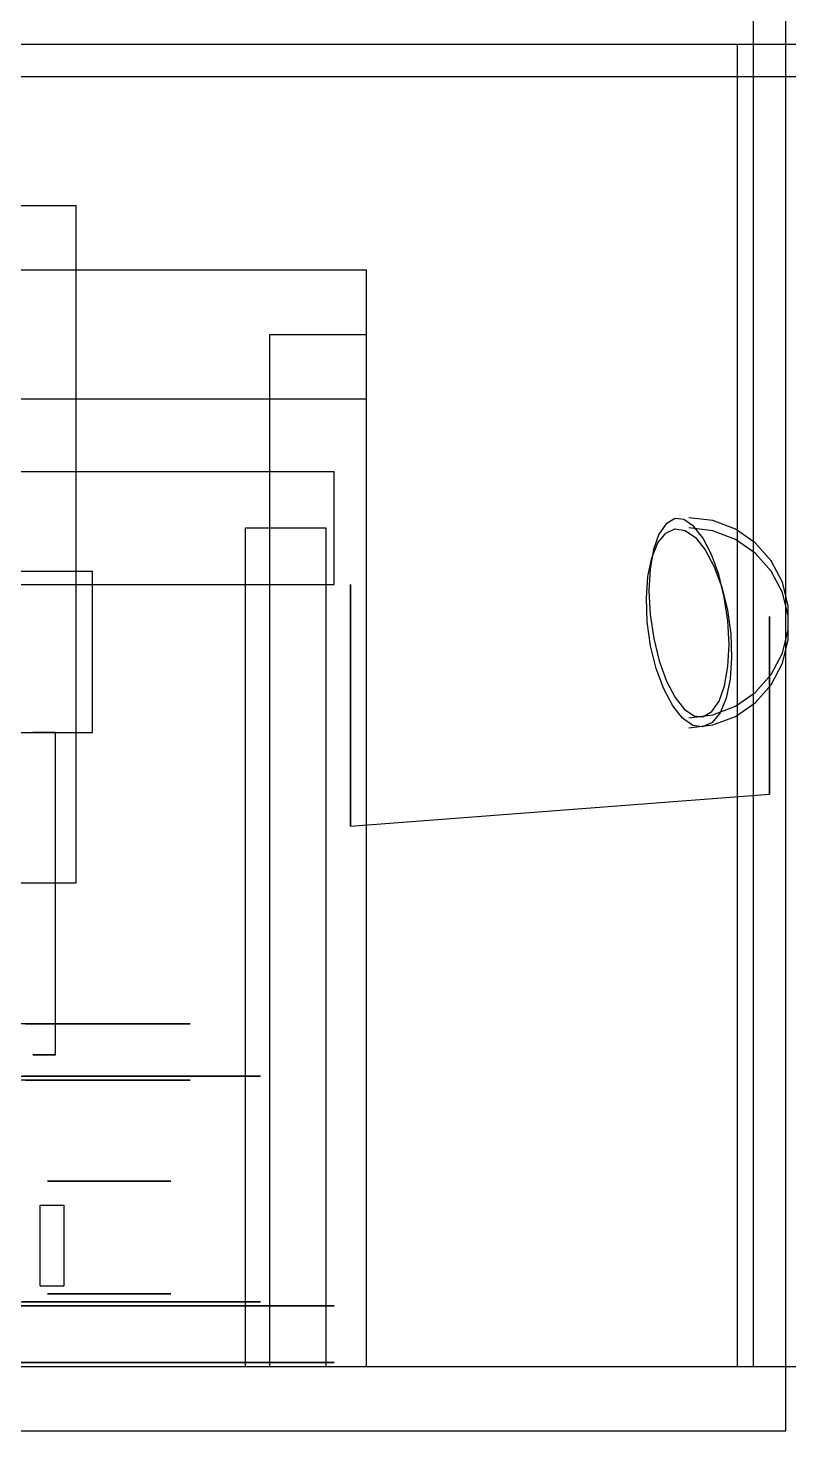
# Model space of a CAD drawing. Header units: millimetres. Extents: x -1355 to 669, y -1138 to 733.
# Drawn here: x 313 to 360.2, y 105 to 192 of the extents above; entities that cross this region are included whole.
import ezdxf

# ---------------------------------------------------------------- set-up
doc = ezdxf.new("R2010")
doc.units = ezdxf.units.MM
doc.layers.add('HIDDEN', color=8, linetype='Continuous')

msp = doc.modelspace()

# ---------------------------------------------------------------- linework, layer by layer
at = {"layer": 'HIDDEN'}
for points in [[(358, 189), (358, 193)], [(358, 189), (358, 193)], [(360, 189), (360, 193)], [(360, 189), (360, 193)], [(360, 189), (360, 193)], [(360, 189), (360, 193)], [(253, 191), (357, 191)], [(253, 191), (357, 191)], [(253, 191), (357, 191)], [(253, 191), (357, 191)], [(357, 109), (357, 191)], [(357, 191), (360, 191)], [(357, 109), (357, 191)], [(357, 191), (360, 191)], [(357, 109), (357, 191)], [(357, 109), (357, 191)], [(357, 109), (357, 191)], [(357, 109), (357, 191)], [(358, 109), (358, 191)], [(358, 191), (362, 191)], [(358, 109), (358, 191)], [(358, 191), (362, 191)], [(358, 109), (358, 191)], [(358, 191), (362, 191)], [(358, 109), (358, 191)], [(358, 191), (362, 191)], [(360, 109), (360, 191)], [(360, 109), (360, 191)], [(250, 189), (360, 189)], [(250, 189), (360, 189)], [(250, 189), (360, 189)], [(250, 189), (360, 189)], [(358, 189), (362, 189)], [(358, 189), (362, 189)], [(284, 181), (316, 181)], [(284, 181), (316, 181)], [(316, 139), (316, 181)], [(316, 139), (316, 181)], [(276, 177), (334, 177)], [(276, 177), (334, 177)], [(334, 169), (334, 177)], [(334, 169), (334, 177)], [(328, 109), (328, 173)], [(328, 173), (334, 173)], [(328, 109), (328, 173)], [(328, 173), (334, 173)], [(334, 109), (334, 173)], [(334, 109), (334, 173)], [(276, 169), (334, 169)], [(276, 169), (334, 169)], [(278, 164.5), (332, 164.5)], [(278, 164.5), (332, 164.5)], [(332, 157.5), (332, 164.5)], [(332, 157.5), (332, 164.5)], [(326.5, 109), (326.5, 161)], [(326.5, 161), (331.5, 161)], [(326.5, 109), (326.5, 161)], [(326.5, 161), (331.5, 161)], [(331.5, 109), (331.5, 161)], [(331.5, 109), (331.5, 161)], [(352.577, 161.254), (352.131, 160.608)], [(353.105, 161.563), (352.577, 161.254)], [(353.17, 161.576), (353.105, 161.563)], [(353.685, 161.515), (353.17, 161.576)], [(354.283, 161.113), (353.685, 161.515)], [(355.484, 161.452), (354, 161.632)], [(355.484, 160.822), (354, 161.002)], [(354.865, 160.382), (354.283, 161.113)], [(356.881, 160.922), (355.484, 161.452)], [(352.131, 160.608), (351.795, 159.66)], [(352.072, 160.067), (352.561, 160.675)], [(352.561, 160.675), (353.114, 160.938)], [(353.114, 160.938), (353.758, 160.851)], [(353.758, 160.851), (354.396, 160.409)], [(354.396, 160.409), (355.01, 159.641)], [(355.396, 159.362), (354.865, 160.382)], [(356.881, 160.292), (355.484, 160.822)], [(358.111, 160.073), (356.881, 160.922)], [(358.111, 159.443), (356.881, 160.292)], [(351.795, 159.66), (351.586, 158.467)], [(351.694, 159.153), (352.072, 160.067)], [(355.01, 159.641), (355.566, 158.593)], [(355.847, 158.114), (355.396, 159.362)], [(359.102, 158.954), (358.111, 160.073)], [(359.102, 158.324), (358.111, 159.443)], [(351.451, 157.987), (351.694, 159.153)], [(351.586, 158.467), (351.518, 157.097)], [(355.566, 158.593), (356.031, 157.323)], [(359.797, 157.63), (359.102, 158.954)], [(278, 157.5), (332, 157.5)], [(278, 157.5), (332, 157.5)], [(293, 158.316), (317, 158.316)], [(293, 158.316), (317, 158.316)], [(317, 148.316), (317, 158.316)], [(317, 148.316), (317, 158.316)], [(333, 157.5), (333, 157.282)], [(333, 157.282), (333, 157.5)], [(333, 157.5), (333, 157.282)], [(333, 157.282), (333, 157.5)], [(333, 157.5), (333, 157.282)], [(333, 157.282), (333, 157.5)], [(333, 157.5), (333, 157.282)], [(333, 157.282), (333, 157.5)], [(351.355, 156.635), (351.451, 157.987)], [(356.19, 156.711), (355.847, 158.114)], [(359.797, 157.001), (359.102, 158.324)], [(360.155, 156.179), (359.797, 157.63)], [(333, 157.282), (333, 156.641)], [(333, 156.641), (333, 157.282)], [(333, 157.282), (333, 156.641)], [(333, 156.641), (333, 157.282)], [(333, 157.282), (333, 156.641)], [(333, 156.641), (333, 157.282)], [(333, 157.282), (333, 156.641)], [(333, 156.641), (333, 157.282)], [(333, 156.641), (333, 155.614)], [(333, 155.614), (333, 156.641)], [(333, 156.641), (333, 155.614)], [(333, 155.614), (333, 156.641)], [(333, 156.641), (333, 155.614)], [(333, 155.614), (333, 156.641)], [(333, 156.641), (333, 155.614)], [(333, 155.614), (333, 156.641)], [(351.414, 155.177), (351.355, 156.635)], [(351.518, 157.097), (351.594, 155.631)], [(356.031, 157.323), (356.378, 155.907)], [(356.406, 155.233), (356.19, 156.711)], [(360.155, 155.549), (359.797, 157.001)], [(356.378, 155.907), (356.586, 154.427)], [(360.155, 154.684), (360.155, 156.179)], [(333, 155.614), (333, 154.26)], [(333, 154.26), (333, 155.614)], [(333, 155.614), (333, 154.26)], [(333, 154.26), (333, 155.614)], [(333, 155.614), (333, 154.26)], [(333, 154.26), (333, 155.614)], [(333, 155.614), (333, 154.26)], [(333, 154.26), (333, 155.614)], [(351.622, 153.697), (351.414, 155.177)], [(351.594, 155.631), (351.81, 154.153)], [(356.482, 153.766), (356.406, 155.233)], [(359, 155.5), (359, 155.34)], [(359, 155.34), (359, 155.5)], [(359, 155.5), (359, 155.34)], [(359, 155.34), (359, 155.5)], [(359, 155.5), (359, 155.34)], [(359, 155.34), (359, 155.5)], [(359, 155.5), (359, 155.34)], [(359, 155.34), (359, 155.5)], [(359, 155.34), (359, 154.87)], [(359, 154.87), (359, 155.34)], [(359, 155.34), (359, 154.87)], [(359, 154.87), (359, 155.34)], [(359, 155.34), (359, 154.87)], [(359, 154.87), (359, 155.34)], [(359, 155.34), (359, 154.87)], [(359, 154.87), (359, 155.34)], [(359, 154.87), (359, 154.117)], [(359, 154.117), (359, 154.87)], [(359, 154.87), (359, 154.117)], [(359, 154.117), (359, 154.87)], [(359, 154.87), (359, 154.117)], [(359, 154.117), (359, 154.87)], [(359, 154.87), (359, 154.117)], [(359, 154.117), (359, 154.87)], [(360.155, 154.055), (360.155, 155.549)], [(333, 154.26), (333, 152.66)], [(333, 152.66), (333, 154.26)], [(333, 154.26), (333, 152.66)], [(333, 152.66), (333, 154.26)], [(333, 154.26), (333, 152.66)], [(333, 152.66), (333, 154.26)], [(333, 154.26), (333, 152.66)], [(333, 152.66), (333, 154.26)], [(351.81, 154.153), (352.153, 152.749)], [(356.586, 154.427), (356.645, 152.969)], [(359, 154.117), (359, 153.124)], [(359, 153.124), (359, 154.117)], [(359, 154.117), (359, 153.124)], [(359, 153.124), (359, 154.117)], [(359, 154.117), (359, 153.124)], [(359, 153.124), (359, 154.117)], [(359, 154.117), (359, 153.124)], [(359, 153.124), (359, 154.117)], [(359.797, 153.233), (360.155, 154.684)], [(359.797, 152.604), (360.155, 154.055)], [(351.969, 152.281), (351.622, 153.697)], [(356.414, 152.397), (356.482, 153.766)], [(359, 153.124), (359, 151.95)], [(359, 151.95), (359, 153.124)], [(359, 153.124), (359, 151.95)], [(359, 151.95), (359, 153.124)], [(359, 153.124), (359, 151.95)], [(359, 151.95), (359, 153.124)], [(359, 153.124), (359, 151.95)], [(359, 151.95), (359, 153.124)], [(359.102, 151.91), (359.797, 153.233)], [(333, 152.66), (333, 150.904)], [(333, 150.904), (333, 152.66)], [(333, 152.66), (333, 150.904)], [(333, 150.904), (333, 152.66)], [(333, 152.66), (333, 150.904)], [(333, 150.904), (333, 152.66)], [(333, 152.66), (333, 150.904)], [(333, 150.904), (333, 152.66)], [(352.434, 151.012), (351.969, 152.281)], [(352.153, 152.749), (352.604, 151.501)], [(356.205, 151.203), (356.414, 152.397)], [(356.645, 152.969), (356.549, 151.617)], [(359.102, 151.28), (359.797, 152.604)], [(352.604, 151.501), (353.135, 150.482)], [(356.549, 151.617), (356.306, 150.451)], [(358.111, 150.791), (359.102, 151.91)], [(359, 151.95), (359, 150.663)], [(359, 150.663), (359, 151.95)], [(359, 151.95), (359, 150.663)], [(359, 150.663), (359, 151.95)], [(359, 151.95), (359, 150.663)], [(359, 150.663), (359, 151.95)], [(359, 151.95), (359, 150.663)], [(359, 150.663), (359, 151.95)], [(333, 150.904), (333, 149.096)], [(333, 149.096), (333, 150.904)], [(333, 150.904), (333, 149.096)], [(333, 149.096), (333, 150.904)], [(333, 150.904), (333, 149.096)], [(333, 149.096), (333, 150.904)], [(333, 150.904), (333, 149.096)], [(333, 149.096), (333, 150.904)], [(352.99, 149.963), (352.434, 151.012)], [(355.869, 150.256), (356.205, 151.203)], [(356.881, 149.942), (358.111, 150.791)], [(358.111, 150.161), (359.102, 151.28)], [(359, 150.663), (359, 149.337)], [(359, 149.337), (359, 150.663)], [(359, 150.663), (359, 149.337)], [(359, 149.337), (359, 150.663)], [(359, 150.663), (359, 149.337)], [(359, 149.337), (359, 150.663)], [(359, 150.663), (359, 149.337)], [(359, 149.337), (359, 150.663)], [(353.604, 149.195), (352.99, 149.963)], [(353.135, 150.482), (353.717, 149.75)], [(353.717, 149.75), (354.315, 149.349)], [(355.423, 149.609), (355.869, 150.256)], [(355.484, 149.412), (356.881, 149.942)], [(356.306, 150.451), (355.928, 149.537)], [(356.881, 149.312), (358.111, 150.161)], [(333, 149.096), (333, 147.34)], [(333, 147.34), (333, 149.096)], [(333, 149.096), (333, 147.34)], [(333, 147.34), (333, 149.096)], [(333, 149.096), (333, 147.34)], [(333, 147.34), (333, 149.096)], [(333, 149.096), (333, 147.34)], [(333, 147.34), (333, 149.096)], [(354.242, 148.753), (353.604, 149.195)], [(354, 149.232), (355.484, 149.412)], [(354, 148.602), (355.484, 148.782)], [(354.315, 149.349), (354.781, 149.281)], [(354.781, 149.281), (354.895, 149.301)], [(355.439, 148.929), (354.83, 148.658)], [(354.895, 149.301), (355.423, 149.609)], [(355.928, 149.537), (355.439, 148.929)], [(355.484, 148.782), (356.881, 149.312)], [(359, 149.337), (359, 148.05)], [(359, 148.05), (359, 149.337)], [(359, 149.337), (359, 148.05)], [(359, 148.05), (359, 149.337)], [(359, 149.337), (359, 148.05)], [(359, 148.05), (359, 149.337)], [(359, 149.337), (359, 148.05)], [(359, 148.05), (359, 149.337)], [(293, 148.316), (317, 148.316)], [(293, 148.316), (317, 148.316)], [(313.3, 148.316), (313.32, 148.316)], [(313.32, 148.316), (313.3, 148.316)], [(313.32, 148.316), (313.38, 148.316)], [(313.38, 148.316), (313.32, 148.316)], [(313.38, 148.316), (313.476, 148.316)], [(313.476, 148.316), (313.38, 148.316)], [(313.476, 148.316), (313.602, 148.316)], [(313.602, 148.316), (313.476, 148.316)], [(313.602, 148.316), (313.752, 148.316)], [(313.752, 148.316), (313.602, 148.316)], [(313.752, 148.316), (313.916, 148.316)], [(313.916, 148.316), (313.752, 148.316)], [(313.916, 148.316), (314.084, 148.316)], [(314.084, 148.316), (313.916, 148.316)], [(314.084, 148.316), (314.248, 148.316)], [(314.248, 148.316), (314.084, 148.316)], [(314.248, 148.316), (314.398, 148.316)], [(314.398, 148.316), (314.248, 148.316)], [(314.398, 148.316), (314.524, 148.316)], [(314.524, 148.316), (314.398, 148.316)], [(314.524, 148.316), (314.62, 148.316)], [(314.62, 148.316), (314.524, 148.316)], [(314.62, 148.316), (314.68, 148.316)], [(314.68, 148.316), (314.62, 148.316)], [(314.68, 148.316), (314.7, 148.316)], [(314.7, 148.316), (314.68, 148.316)], [(314.7, 128.316), (314.7, 148.316)], [(354.83, 148.658), (354.242, 148.753)], [(359, 148.05), (359, 146.876)], [(359, 146.876), (359, 148.05)], [(359, 148.05), (359, 146.876)], [(359, 146.876), (359, 148.05)], [(359, 148.05), (359, 146.876)], [(359, 146.876), (359, 148.05)], [(359, 148.05), (359, 146.876)], [(359, 146.876), (359, 148.05)], [(333, 147.34), (333, 145.74)], [(333, 145.74), (333, 147.34)], [(333, 147.34), (333, 145.74)], [(333, 145.74), (333, 147.34)], [(333, 147.34), (333, 145.74)], [(333, 145.74), (333, 147.34)], [(333, 147.34), (333, 145.74)], [(333, 145.74), (333, 147.34)], [(359, 146.876), (359, 145.883)], [(359, 145.883), (359, 146.876)], [(359, 146.876), (359, 145.883)], [(359, 145.883), (359, 146.876)], [(359, 146.876), (359, 145.883)], [(359, 145.883), (359, 146.876)], [(359, 146.876), (359, 145.883)], [(359, 145.883), (359, 146.876)], [(333, 145.74), (333, 144.386)], [(333, 144.386), (333, 145.74)], [(333, 145.74), (333, 144.386)], [(333, 144.386), (333, 145.74)], [(333, 145.74), (333, 144.386)], [(333, 144.386), (333, 145.74)], [(333, 145.74), (333, 144.386)], [(333, 144.386), (333, 145.74)], [(359, 145.883), (359, 145.13)], [(359, 145.13), (359, 145.883)], [(359, 145.883), (359, 145.13)], [(359, 145.13), (359, 145.883)], [(359, 145.883), (359, 145.13)], [(359, 145.13), (359, 145.883)], [(359, 145.883), (359, 145.13)], [(359, 145.13), (359, 145.883)], [(352.5, 144), (359, 144.5)], [(352.5, 144), (359, 144.5)], [(352.5, 144), (359, 144.5)], [(352.5, 144), (359, 144.5)], [(359, 145.13), (359, 144.66)], [(359, 144.66), (359, 145.13)], [(359, 145.13), (359, 144.66)], [(359, 144.66), (359, 145.13)], [(359, 145.13), (359, 144.66)], [(359, 144.66), (359, 145.13)], [(359, 145.13), (359, 144.66)], [(359, 144.66), (359, 145.13)], [(359, 144.66), (359, 144.5)], [(359, 144.5), (359, 144.66)], [(359, 144.66), (359, 144.5)], [(359, 144.5), (359, 144.66)], [(359, 144.66), (359, 144.5)], [(359, 144.5), (359, 144.66)], [(359, 144.66), (359, 144.5)], [(359, 144.5), (359, 144.66)], [(333, 144.386), (333, 143.359)], [(333, 143.359), (333, 144.386)], [(333, 144.386), (333, 143.359)], [(333, 143.359), (333, 144.386)], [(333, 144.386), (333, 143.359)], [(333, 143.359), (333, 144.386)], [(333, 144.386), (333, 143.359)], [(333, 143.359), (333, 144.386)], [(346, 143.5), (352.5, 144)], [(346, 143.5), (352.5, 144)], [(346, 143.5), (352.5, 144)], [(346, 143.5), (352.5, 144)], [(333, 143.359), (333, 142.718)], [(333, 142.718), (333, 143.359)], [(333, 143.359), (333, 142.718)], [(333, 142.718), (333, 143.359)], [(333, 143.359), (333, 142.718)], [(333, 142.718), (333, 143.359)], [(333, 143.359), (333, 142.718)], [(333, 142.718), (333, 143.359)], [(333, 142.5), (339.5, 143)], [(333, 142.5), (339.5, 143)], [(333, 142.5), (339.5, 143)], [(333, 142.5), (339.5, 143)], [(333, 142.718), (333, 142.5)], [(333, 142.5), (333, 142.718)], [(333, 142.718), (333, 142.5)], [(333, 142.5), (333, 142.718)], [(333, 142.718), (333, 142.5)], [(333, 142.5), (333, 142.718)], [(333, 142.718), (333, 142.5)], [(333, 142.5), (333, 142.718)], [(339.5, 143), (346, 143.5)], [(339.5, 143), (346, 143.5)], [(339.5, 143), (346, 143.5)], [(339.5, 143), (346, 143.5)], [(284, 139), (316, 139)], [(284, 139), (316, 139)], [(313.043, 130.25), (312.339, 130.25)], [(312.852, 130.25), (313.403, 130.25)], [(313.014, 130.25), (313.031, 130.25)], [(313.071, 130.25), (313.014, 130.25)], [(313.031, 130.25), (313.256, 130.25)], [(313.522, 130.25), (313.043, 130.25)], [(313.376, 130.25), (313.071, 130.25)], [(313.256, 130.25), (313.735, 130.25)], [(313.927, 130.25), (313.376, 130.25)], [(313.403, 130.25), (313.707, 130.25)], [(313.748, 130.25), (313.522, 130.25)], [(313.707, 130.25), (313.764, 130.25)], [(313.735, 130.25), (314.44, 130.25)], [(313.764, 130.25), (313.748, 130.25)], [(313.855, 130.25), (313.872, 130.25)], [(313.912, 130.25), (313.855, 130.25)], [(313.872, 130.25), (314.097, 130.25)], [(314.217, 130.25), (313.912, 130.25)], [(314.692, 130.25), (313.927, 130.25)], [(314.097, 130.25), (314.576, 130.25)], [(314.768, 130.25), (314.217, 130.25)], [(314.44, 130.25), (315.329, 130.25)], [(314.576, 130.25), (315.281, 130.25)], [(315.627, 130.25), (314.692, 130.25)], [(315.533, 130.25), (314.768, 130.25)], [(315.281, 130.25), (316.17, 130.25)], [(315.329, 130.25), (316.35, 130.25)], [(316.468, 130.25), (315.533, 130.25)], [(316.678, 130.25), (315.627, 130.25)], [(316.17, 130.25), (317.192, 130.25)], [(316.35, 130.25), (317.446, 130.25)], [(317.519, 130.25), (316.468, 130.25)], [(317.783, 130.25), (316.678, 130.25)], [(317.192, 130.25), (318.287, 130.25)], [(317.446, 130.25), (318.551, 130.25)], [(318.624, 130.25), (317.519, 130.25)], [(318.878, 130.25), (317.783, 130.25)], [(318.287, 130.25), (319.392, 130.25)], [(318.551, 130.25), (319.601, 130.25)], [(319.719, 130.25), (318.624, 130.25)], [(319.9, 130.25), (318.878, 130.25)], [(319.392, 130.25), (320.442, 130.25)], [(319.601, 130.25), (320.536, 130.25)], [(320.741, 130.25), (319.719, 130.25)], [(320.789, 130.25), (319.9, 130.25)], [(320.442, 130.25), (321.377, 130.25)], [(320.536, 130.25), (321.302, 130.25)], [(321.63, 130.25), (320.741, 130.25)], [(321.493, 130.25), (320.789, 130.25)], [(321.302, 130.25), (321.853, 130.25)], [(321.377, 130.25), (322.143, 130.25)], [(321.972, 130.25), (321.493, 130.25)], [(322.334, 130.25), (321.63, 130.25)], [(321.853, 130.25), (322.157, 130.25)], [(322.198, 130.25), (321.972, 130.25)], [(322.143, 130.25), (322.694, 130.25)], [(322.157, 130.25), (322.214, 130.25)], [(322.214, 130.25), (322.198, 130.25)], [(322.813, 130.25), (322.334, 130.25)], [(322.694, 130.25), (322.998, 130.25)], [(323.039, 130.25), (322.813, 130.25)], [(322.998, 130.25), (323.055, 130.25)], [(323.055, 130.25), (323.039, 130.25)], [(313.3, 128.316), (313.32, 128.316)], [(313.32, 128.316), (313.3, 128.316)], [(313.32, 128.316), (313.38, 128.316)], [(313.38, 128.316), (313.32, 128.316)], [(313.38, 128.316), (313.476, 128.316)], [(313.476, 128.316), (313.38, 128.316)], [(313.476, 128.316), (313.602, 128.316)], [(313.602, 128.316), (313.476, 128.316)], [(313.602, 128.316), (313.752, 128.316)], [(313.752, 128.316), (313.602, 128.316)], [(313.752, 128.316), (313.916, 128.316)], [(313.916, 128.316), (313.752, 128.316)], [(313.916, 128.316), (314.084, 128.316)], [(314.084, 128.316), (313.916, 128.316)], [(314.084, 128.316), (314.248, 128.316)], [(314.248, 128.316), (314.084, 128.316)], [(314.248, 128.316), (314.398, 128.316)], [(314.398, 128.316), (314.248, 128.316)], [(314.398, 128.316), (314.524, 128.316)], [(314.524, 128.316), (314.398, 128.316)], [(314.524, 128.316), (314.62, 128.316)], [(314.62, 128.316), (314.524, 128.316)], [(314.62, 128.316), (314.68, 128.316)], [(314.68, 128.316), (314.62, 128.316)], [(314.68, 128.316), (314.7, 128.316)], [(314.7, 128.316), (314.68, 128.316)], [(313.043, 126.75), (312.339, 126.75)], [(312.531, 127), (313.034, 127)], [(313.454, 127), (312.653, 127)], [(313.143, 127), (312.706, 127)], [(312.852, 126.75), (313.403, 126.75)], [(312.993, 127), (313.856, 127)], [(313.014, 126.75), (313.031, 126.75)], [(313.071, 126.75), (313.014, 126.75)], [(313.031, 126.75), (313.256, 126.75)], [(313.034, 127), (313.312, 127)], [(313.522, 126.75), (313.043, 126.75)], [(313.376, 126.75), (313.071, 126.75)], [(313.349, 127), (313.143, 127)], [(313.256, 126.75), (313.735, 126.75)], [(313.312, 127), (313.364, 127)], [(313.364, 127), (313.349, 127)], [(313.927, 126.75), (313.376, 126.75)], [(313.403, 126.75), (313.707, 126.75)], [(313.414, 127), (313.429, 127)], [(313.466, 127), (313.414, 127)], [(313.429, 127), (313.635, 127)], [(314.38, 127), (313.454, 127)], [(313.744, 127), (313.466, 127)], [(313.748, 126.75), (313.522, 126.75)], [(313.635, 127), (314.073, 127)], [(313.707, 126.75), (313.764, 126.75)], [(313.735, 126.75), (314.44, 126.75)], [(314.248, 127), (313.744, 127)], [(313.764, 126.75), (313.748, 126.75)], [(313.855, 126.75), (313.872, 126.75)], [(313.912, 126.75), (313.855, 126.75)], [(313.856, 127), (314.821, 127)], [(313.872, 126.75), (314.097, 126.75)], [(314.217, 126.75), (313.912, 126.75)], [(314.692, 126.75), (313.927, 126.75)], [(314.073, 127), (314.716, 127)], [(314.097, 126.75), (314.576, 126.75)], [(314.768, 126.75), (314.217, 126.75)], [(314.946, 127), (314.248, 127)], [(314.255, 127), (314.27, 127)], [(314.307, 127), (314.255, 127)], [(314.27, 127), (314.476, 127)], [(314.586, 127), (314.307, 127)], [(315.377, 127), (314.38, 127)], [(314.44, 126.75), (315.329, 126.75)], [(314.476, 127), (314.914, 127)], [(314.576, 126.75), (315.281, 126.75)], [(315.089, 127), (314.586, 127)], [(315.627, 126.75), (314.692, 126.75)], [(314.716, 127), (315.527, 127)], [(315.533, 126.75), (314.768, 126.75)], [(314.821, 127), (315.831, 127)], [(314.914, 127), (315.557, 127)], [(315.8, 127), (314.946, 127)], [(315.787, 127), (315.089, 127)], [(315.281, 126.75), (316.17, 126.75)], [(315.329, 126.75), (316.35, 126.75)], [(316.387, 127), (315.377, 127)], [(315.527, 127), (316.46, 127)], [(316.468, 126.75), (315.533, 126.75)], [(315.557, 127), (316.369, 127)], [(316.678, 126.75), (315.627, 126.75)], [(316.641, 127), (315.787, 127)], [(316.759, 127), (315.8, 127)], [(315.831, 127), (316.829, 127)], [(315.959, 127), (316.023, 127)], [(315.969, 127), (315.959, 127)], [(316.157, 127), (315.969, 127)], [(316.023, 127), (316.319, 127)], [(316.579, 127), (316.157, 127)], [(316.17, 126.75), (317.192, 126.75)], [(316.319, 127), (316.837, 127)], [(316.35, 126.75), (317.446, 126.75)], [(316.369, 127), (317.301, 127)], [(317.352, 127), (316.387, 127)], [(316.46, 127), (317.46, 127)], [(317.519, 126.75), (316.468, 126.75)], [(317.208, 127), (316.579, 127)], [(317.6, 127), (316.641, 127)], [(317.783, 126.75), (316.678, 126.75)], [(317.768, 127), (316.759, 127)], [(316.829, 127), (317.754, 127)], [(316.837, 127), (317.548, 127)], [(317.192, 126.75), (318.287, 126.75)], [(318.009, 127), (317.208, 127)], [(317.301, 127), (318.301, 127)], [(318.215, 127), (317.352, 127)], [(317.446, 126.75), (318.551, 126.75)], [(317.46, 127), (318.469, 127)], [(318.624, 126.75), (317.519, 126.75)], [(317.548, 127), (318.412, 127)], [(318.609, 127), (317.6, 127)], [(317.754, 127), (318.555, 127)], [(318.768, 127), (317.768, 127)], [(318.878, 126.75), (317.783, 126.75)], [(318.935, 127), (318.009, 127)], [(318.926, 127), (318.215, 127)], [(318.287, 126.75), (319.392, 126.75)], [(318.301, 127), (319.31, 127)], [(318.412, 127), (319.376, 127)], [(318.469, 127), (319.428, 127)], [(318.551, 126.75), (319.601, 126.75)], [(318.555, 127), (319.185, 127)], [(319.609, 127), (318.609, 127)], [(319.719, 126.75), (318.624, 126.75)], [(319.701, 127), (318.768, 127)], [(319.9, 126.75), (318.878, 126.75)], [(319.445, 127), (318.926, 127)], [(319.932, 127), (318.935, 127)], [(319.017, 127), (319.082, 127)], [(319.027, 127), (319.017, 127)], [(319.215, 127), (319.027, 127)], [(319.082, 127), (319.377, 127)], [(319.185, 127), (319.606, 127)], [(319.637, 127), (319.215, 127)], [(319.31, 127), (320.27, 127)], [(319.376, 127), (320.387, 127)], [(319.377, 127), (319.895, 127)], [(319.392, 126.75), (320.442, 126.75)], [(319.428, 127), (320.282, 127)], [(319.74, 127), (319.445, 127)], [(319.601, 126.75), (320.536, 126.75)], [(319.606, 127), (319.795, 127)], [(320.542, 127), (319.609, 127)], [(320.266, 127), (319.637, 127)], [(320.513, 127), (319.701, 127)], [(320.741, 126.75), (319.719, 126.75)], [(319.804, 127), (319.74, 127)], [(319.795, 127), (319.804, 127)], [(319.895, 127), (320.607, 127)], [(320.789, 126.75), (319.9, 126.75)], [(320.942, 127), (319.932, 127)], [(321.067, 127), (320.266, 127)], [(320.27, 127), (321.123, 127)], [(320.282, 127), (320.981, 127)], [(320.387, 127), (321.384, 127)], [(320.442, 126.75), (321.377, 126.75)], [(321.156, 127), (320.513, 127)], [(320.536, 126.75), (321.302, 126.75)], [(321.354, 127), (320.542, 127)], [(320.607, 127), (321.47, 127)], [(321.63, 126.75), (320.741, 126.75)], [(321.493, 126.75), (320.789, 126.75)], [(321.907, 127), (320.942, 127)], [(320.981, 127), (321.484, 127)], [(321.993, 127), (321.067, 127)], [(321.123, 127), (321.822, 127)], [(321.593, 127), (321.156, 127)], [(321.302, 126.75), (321.853, 126.75)], [(321.997, 127), (321.354, 127)], [(321.377, 126.75), (322.143, 126.75)], [(321.384, 127), (322.31, 127)], [(321.47, 127), (322.435, 127)], [(321.484, 127), (321.762, 127)], [(321.972, 126.75), (321.493, 126.75)], [(321.799, 127), (321.593, 127)], [(322.334, 126.75), (321.63, 126.75)], [(321.762, 127), (321.814, 127)], [(321.814, 127), (321.799, 127)], [(321.822, 127), (322.325, 127)], [(321.853, 126.75), (322.157, 126.75)], [(322.77, 127), (321.907, 127)], [(322.198, 126.75), (321.972, 126.75)], [(322.99, 127), (321.993, 127)], [(322.434, 127), (321.997, 127)], [(322.143, 126.75), (322.694, 126.75)], [(322.157, 126.75), (322.214, 126.75)], [(322.214, 126.75), (322.198, 126.75)], [(322.31, 127), (323.111, 127)], [(322.325, 127), (322.603, 127)], [(322.813, 126.75), (322.334, 126.75)], [(322.641, 127), (322.434, 127)], [(322.435, 127), (323.445, 127)], [(322.603, 127), (322.655, 127)], [(322.655, 127), (322.641, 127)], [(322.694, 126.75), (322.998, 126.75)], [(323.482, 127), (322.77, 127)], [(323.039, 126.75), (322.813, 126.75)], [(324, 127), (322.99, 127)], [(322.998, 126.75), (323.055, 126.75)], [(323.055, 126.75), (323.039, 126.75)], [(323.111, 127), (323.74, 127)], [(323.445, 127), (324.442, 127)], [(324, 127), (323.482, 127)], [(323.74, 127), (324.161, 127)], [(324.965, 127), (324, 127)], [(324.295, 127), (324, 127)], [(324.161, 127), (324.35, 127)], [(324.359, 127), (324.295, 127)], [(324.35, 127), (324.359, 127)], [(324.442, 127), (325.368, 127)], [(325.828, 127), (324.965, 127)], [(325.368, 127), (326.169, 127)], [(326.54, 127), (325.828, 127)], [(326.169, 127), (326.798, 127)], [(327.058, 127), (326.54, 127)], [(326.798, 127), (327.219, 127)], [(327.353, 127), (327.058, 127)], [(327.219, 127), (327.408, 127)], [(327.417, 127), (327.353, 127)], [(327.408, 127), (327.417, 127)], [(314.214, 120.5), (314.226, 120.5)], [(314.256, 120.5), (314.214, 120.5)], [(314.226, 120.5), (314.393, 120.5)], [(314.482, 120.5), (314.256, 120.5)], [(314.393, 120.5), (314.747, 120.5)], [(314.889, 120.5), (314.482, 120.5)], [(314.747, 120.5), (315.268, 120.5)], [(315.454, 120.5), (314.889, 120.5)], [(315.055, 120.5), (315.067, 120.5)], [(315.097, 120.5), (315.055, 120.5)], [(315.067, 120.5), (315.234, 120.5)], [(315.323, 120.5), (315.097, 120.5)], [(315.234, 120.5), (315.588, 120.5)], [(315.268, 120.5), (315.925, 120.5)], [(315.73, 120.5), (315.323, 120.5)], [(316.146, 120.5), (315.454, 120.5)], [(315.588, 120.5), (316.109, 120.5)], [(316.296, 120.5), (315.73, 120.5)], [(315.925, 120.5), (316.68, 120.5)], [(316.109, 120.5), (316.766, 120.5)], [(316.922, 120.5), (316.146, 120.5)], [(316.987, 120.5), (316.296, 120.5)], [(316.68, 120.5), (317.49, 120.5)], [(316.766, 120.5), (317.521, 120.5)], [(317.739, 120.5), (316.922, 120.5)], [(317.763, 120.5), (316.987, 120.5)], [(317.49, 120.5), (318.306, 120.5)], [(317.521, 120.5), (318.331, 120.5)], [(318.548, 120.5), (317.739, 120.5)], [(318.58, 120.5), (317.763, 120.5)], [(318.306, 120.5), (319.083, 120.5)], [(318.331, 120.5), (319.147, 120.5)], [(319.304, 120.5), (318.548, 120.5)], [(319.39, 120.5), (318.58, 120.5)], [(319.083, 120.5), (319.774, 120.5)], [(319.147, 120.5), (319.924, 120.5)], [(319.961, 120.5), (319.304, 120.5)], [(320.145, 120.5), (319.39, 120.5)], [(319.774, 120.5), (320.34, 120.5)], [(319.924, 120.5), (320.615, 120.5)], [(320.481, 120.5), (319.961, 120.5)], [(320.802, 120.5), (320.145, 120.5)], [(320.34, 120.5), (320.747, 120.5)], [(320.835, 120.5), (320.481, 120.5)], [(320.615, 120.5), (321.181, 120.5)], [(320.747, 120.5), (320.972, 120.5)], [(321.322, 120.5), (320.802, 120.5)], [(321.002, 120.5), (320.835, 120.5)], [(320.972, 120.5), (321.014, 120.5)], [(321.014, 120.5), (321.002, 120.5)], [(321.181, 120.5), (321.588, 120.5)], [(321.677, 120.5), (321.322, 120.5)], [(321.588, 120.5), (321.813, 120.5)], [(321.843, 120.5), (321.677, 120.5)], [(321.813, 120.5), (321.855, 120.5)], [(321.855, 120.5), (321.843, 120.5)], [(313.75, 114), (313.75, 119)], [(313.75, 119), (315.25, 119)], [(313.75, 114), (313.75, 119)], [(313.75, 119), (315.25, 119)], [(315.25, 114), (315.25, 119)], [(315.25, 114), (315.25, 119)], [(313.75, 114), (315.25, 114)], [(313.75, 114), (315.25, 114)], [(314.214, 113.5), (314.226, 113.5)], [(314.256, 113.5), (314.214, 113.5)], [(314.226, 113.5), (314.393, 113.5)], [(314.482, 113.5), (314.256, 113.5)], [(314.393, 113.5), (314.747, 113.5)], [(314.889, 113.5), (314.482, 113.5)], [(314.747, 113.5), (315.268, 113.5)], [(315.454, 113.5), (314.889, 113.5)], [(315.055, 113.5), (315.067, 113.5)], [(315.097, 113.5), (315.055, 113.5)], [(315.067, 113.5), (315.234, 113.5)], [(315.323, 113.5), (315.097, 113.5)], [(315.234, 113.5), (315.588, 113.5)], [(315.268, 113.5), (315.925, 113.5)], [(315.73, 113.5), (315.323, 113.5)], [(316.146, 113.5), (315.454, 113.5)], [(315.588, 113.5), (316.109, 113.5)], [(316.296, 113.5), (315.73, 113.5)], [(315.925, 113.5), (316.68, 113.5)], [(316.109, 113.5), (316.766, 113.5)], [(316.922, 113.5), (316.146, 113.5)], [(316.987, 113.5), (316.296, 113.5)], [(316.68, 113.5), (317.49, 113.5)], [(316.766, 113.5), (317.521, 113.5)], [(317.739, 113.5), (316.922, 113.5)], [(317.763, 113.5), (316.987, 113.5)], [(317.49, 113.5), (318.306, 113.5)], [(317.521, 113.5), (318.331, 113.5)], [(318.548, 113.5), (317.739, 113.5)], [(318.58, 113.5), (317.763, 113.5)], [(318.306, 113.5), (319.083, 113.5)], [(318.331, 113.5), (319.147, 113.5)], [(319.304, 113.5), (318.548, 113.5)], [(319.39, 113.5), (318.58, 113.5)], [(319.083, 113.5), (319.774, 113.5)], [(319.147, 113.5), (319.924, 113.5)], [(319.961, 113.5), (319.304, 113.5)], [(320.145, 113.5), (319.39, 113.5)], [(319.774, 113.5), (320.34, 113.5)], [(319.924, 113.5), (320.615, 113.5)], [(320.481, 113.5), (319.961, 113.5)], [(320.802, 113.5), (320.145, 113.5)], [(320.34, 113.5), (320.747, 113.5)], [(320.835, 113.5), (320.481, 113.5)], [(320.615, 113.5), (321.181, 113.5)], [(320.747, 113.5), (320.972, 113.5)], [(321.322, 113.5), (320.802, 113.5)], [(321.002, 113.5), (320.835, 113.5)], [(320.972, 113.5), (321.014, 113.5)], [(321.014, 113.5), (321.002, 113.5)], [(321.181, 113.5), (321.588, 113.5)], [(321.677, 113.5), (321.322, 113.5)], [(321.588, 113.5), (321.813, 113.5)], [(321.843, 113.5), (321.677, 113.5)], [(321.813, 113.5), (321.855, 113.5)], [(321.855, 113.5), (321.843, 113.5)], [(309.478, 112.75), (314.503, 112.75)], [(316.235, 112.75), (310.033, 112.75)], [(315.931, 112.75), (311.045, 112.75)], [(312.531, 113), (313.034, 113)], [(313.454, 113), (312.653, 113)], [(313.143, 113), (312.706, 113)], [(312.871, 112.75), (318.824, 112.75)], [(312.993, 113), (313.856, 113)], [(313.034, 113), (313.312, 113)], [(313.349, 113), (313.143, 113)], [(313.312, 113), (313.364, 113)], [(313.364, 113), (313.349, 113)], [(313.414, 113), (313.429, 113)], [(313.466, 113), (313.414, 113)], [(313.429, 113), (313.635, 113)], [(314.38, 113), (313.454, 113)], [(313.744, 113), (313.466, 113)], [(313.635, 113), (314.073, 113)], [(314.248, 113), (313.744, 113)], [(313.856, 113), (314.821, 113)], [(314.073, 113), (314.716, 113)], [(314.946, 113), (314.248, 113)], [(314.255, 113), (314.27, 113)], [(314.307, 113), (314.255, 113)], [(314.27, 113), (314.476, 113)], [(314.586, 113), (314.307, 113)], [(315.377, 113), (314.38, 113)], [(314.476, 113), (314.914, 113)], [(314.503, 112.75), (318.975, 112.75)], [(315.089, 113), (314.586, 113)], [(314.716, 113), (315.527, 113)], [(314.821, 113), (315.831, 113)], [(314.914, 113), (315.557, 113)], [(315.8, 113), (314.946, 113)], [(315.787, 113), (315.089, 113)], [(316.387, 113), (315.377, 113)], [(315.527, 113), (316.46, 113)], [(315.557, 113), (316.369, 113)], [(316.641, 113), (315.787, 113)], [(316.759, 113), (315.8, 113)], [(315.831, 113), (316.829, 113)], [(320.183, 112.75), (315.931, 112.75)], [(315.959, 113), (316.023, 113)], [(315.969, 113), (315.959, 113)], [(316.157, 113), (315.969, 113)], [(316.023, 113), (316.319, 113)], [(316.579, 113), (316.157, 113)], [(321.784, 112.75), (316.235, 112.75)], [(316.319, 113), (316.837, 113)], [(316.369, 113), (317.301, 113)], [(317.352, 113), (316.387, 113)], [(316.46, 113), (317.46, 113)], [(317.208, 113), (316.579, 113)], [(317.6, 113), (316.641, 113)], [(317.768, 113), (316.759, 113)], [(316.829, 113), (317.754, 113)], [(316.837, 113), (317.548, 113)], [(318.009, 113), (317.208, 113)], [(317.301, 113), (318.301, 113)], [(318.215, 113), (317.352, 113)], [(317.46, 113), (318.469, 113)], [(317.548, 113), (318.412, 113)], [(318.609, 113), (317.6, 113)], [(317.754, 113), (318.555, 113)], [(318.768, 113), (317.768, 113)], [(318.935, 113), (318.009, 113)], [(318.926, 113), (318.215, 113)], [(318.301, 113), (319.31, 113)], [(318.412, 113), (319.376, 113)], [(318.469, 113), (319.428, 113)], [(318.555, 113), (319.185, 113)], [(319.609, 113), (318.609, 113)], [(319.701, 113), (318.768, 113)], [(318.824, 112.75), (323.972, 112.75)], [(319.445, 113), (318.926, 113)], [(319.932, 113), (318.935, 113)], [(318.975, 112.75), (322.635, 112.75)], [(319.017, 113), (319.082, 113)], [(319.027, 113), (319.017, 113)], [(319.215, 113), (319.027, 113)], [(319.082, 113), (319.377, 113)], [(319.185, 113), (319.606, 113)], [(319.637, 113), (319.215, 113)], [(319.31, 113), (320.27, 113)], [(319.376, 113), (320.387, 113)], [(319.377, 113), (319.895, 113)], [(319.428, 113), (320.282, 113)], [(319.74, 113), (319.445, 113)], [(319.606, 113), (319.795, 113)], [(320.542, 113), (319.609, 113)], [(320.266, 113), (319.637, 113)], [(320.513, 113), (319.701, 113)], [(319.804, 113), (319.74, 113)], [(319.795, 113), (319.804, 113)], [(319.895, 113), (320.607, 113)], [(320.942, 113), (319.932, 113)], [(323.552, 112.75), (320.183, 112.75)], [(321.067, 113), (320.266, 113)], [(320.27, 113), (321.123, 113)], [(320.282, 113), (320.981, 113)], [(320.387, 113), (321.384, 113)], [(321.156, 113), (320.513, 113)], [(321.354, 113), (320.542, 113)], [(320.607, 113), (321.47, 113)], [(321.907, 113), (320.942, 113)], [(320.981, 113), (321.484, 113)], [(321.993, 113), (321.067, 113)], [(321.123, 113), (321.822, 113)], [(321.593, 113), (321.156, 113)], [(321.997, 113), (321.354, 113)], [(321.384, 113), (322.31, 113)], [(321.47, 113), (322.435, 113)], [(321.484, 113), (321.762, 113)], [(321.799, 113), (321.593, 113)], [(321.762, 113), (321.814, 113)], [(326.358, 112.75), (321.784, 112.75)], [(321.814, 113), (321.799, 113)], [(321.822, 113), (322.325, 113)], [(322.77, 113), (321.907, 113)], [(322.99, 113), (321.993, 113)], [(322.434, 113), (321.997, 113)], [(322.31, 113), (323.111, 113)], [(322.325, 113), (322.603, 113)], [(322.641, 113), (322.434, 113)], [(322.435, 113), (323.445, 113)], [(322.603, 113), (322.655, 113)], [(322.635, 112.75), (325.271, 112.75)], [(322.655, 113), (322.641, 113)], [(323.482, 113), (322.77, 113)], [(324, 113), (322.99, 113)], [(323.111, 113), (323.74, 113)], [(323.445, 113), (324.442, 113)], [(324, 113), (323.482, 113)], [(325.843, 112.75), (323.552, 112.75)], [(323.74, 113), (324.161, 113)], [(323.972, 112.75), (328.018, 112.75)], [(324.965, 113), (324, 113)], [(324.295, 113), (324, 113)], [(324.161, 113), (324.35, 113)], [(324.359, 113), (324.295, 113)], [(324.35, 113), (324.359, 113)], [(324.442, 113), (325.368, 113)], [(325.828, 113), (324.965, 113)], [(325.271, 112.75), (326.728, 112.75)], [(325.368, 113), (326.169, 113)], [(326.54, 113), (325.828, 113)], [(326.922, 112.75), (325.843, 112.75)], [(326.169, 113), (326.798, 113)], [(329.69, 112.75), (326.358, 112.75)], [(327.058, 113), (326.54, 113)], [(326.728, 112.75), (327, 112.75)], [(326.798, 113), (327.219, 113)], [(327, 112.75), (326.922, 112.75)], [(327.353, 113), (327.058, 113)], [(327.219, 113), (327.408, 113)], [(327.417, 113), (327.353, 113)], [(327.408, 113), (327.417, 113)], [(328.018, 112.75), (330.727, 112.75)], [(331.588, 112.75), (329.69, 112.75)], [(330.727, 112.75), (331.94, 112.75)], [(332, 112.75), (331.588, 112.75)], [(331.94, 112.75), (332, 112.75)], [(250, 109), (360, 109)], [(250, 109), (360, 109)], [(253, 109), (357, 109)], [(253, 109), (357, 109)], [(253, 109), (357, 109)], [(253, 109), (357, 109)], [(309.478, 109.25), (314.503, 109.25)], [(316.235, 109.25), (310.033, 109.25)], [(315.931, 109.25), (311.045, 109.25)], [(312.871, 109.25), (318.824, 109.25)], [(314.503, 109.25), (318.975, 109.25)], [(320.183, 109.25), (315.931, 109.25)], [(321.784, 109.25), (316.235, 109.25)], [(318.824, 109.25), (323.972, 109.25)], [(318.975, 109.25), (322.635, 109.25)], [(323.552, 109.25), (320.183, 109.25)], [(326.358, 109.25), (321.784, 109.25)], [(322.635, 109.25), (325.271, 109.25)], [(325.843, 109.25), (323.552, 109.25)], [(323.972, 109.25), (328.018, 109.25)], [(325.271, 109.25), (326.728, 109.25)], [(326.922, 109.25), (325.843, 109.25)], [(329.69, 109.25), (326.358, 109.25)], [(326.5, 109), (331.5, 109)], [(326.5, 109), (331.5, 109)], [(326.728, 109.25), (327, 109.25)], [(327, 109.25), (326.922, 109.25)], [(328, 109), (334, 109)], [(328, 109), (334, 109)], [(328.018, 109.25), (330.727, 109.25)], [(331.588, 109.25), (329.69, 109.25)], [(330.727, 109.25), (331.94, 109.25)], [(332, 109.25), (331.588, 109.25)], [(331.94, 109.25), (332, 109.25)], [(357, 109), (360, 109)], [(357, 109), (360, 109)], [(358, 109), (362, 109)], [(358, 109), (362, 109)], [(358, 109), (362, 109)], [(358, 109), (362, 109)], [(360, 105), (360, 109)], [(360, 105), (360, 109)], [(250, 105), (360, 105)], [(250, 105), (360, 105)]]:
    msp.add_lwpolyline(points, dxfattribs=at)

doc.saveas('drawing.dxf')
